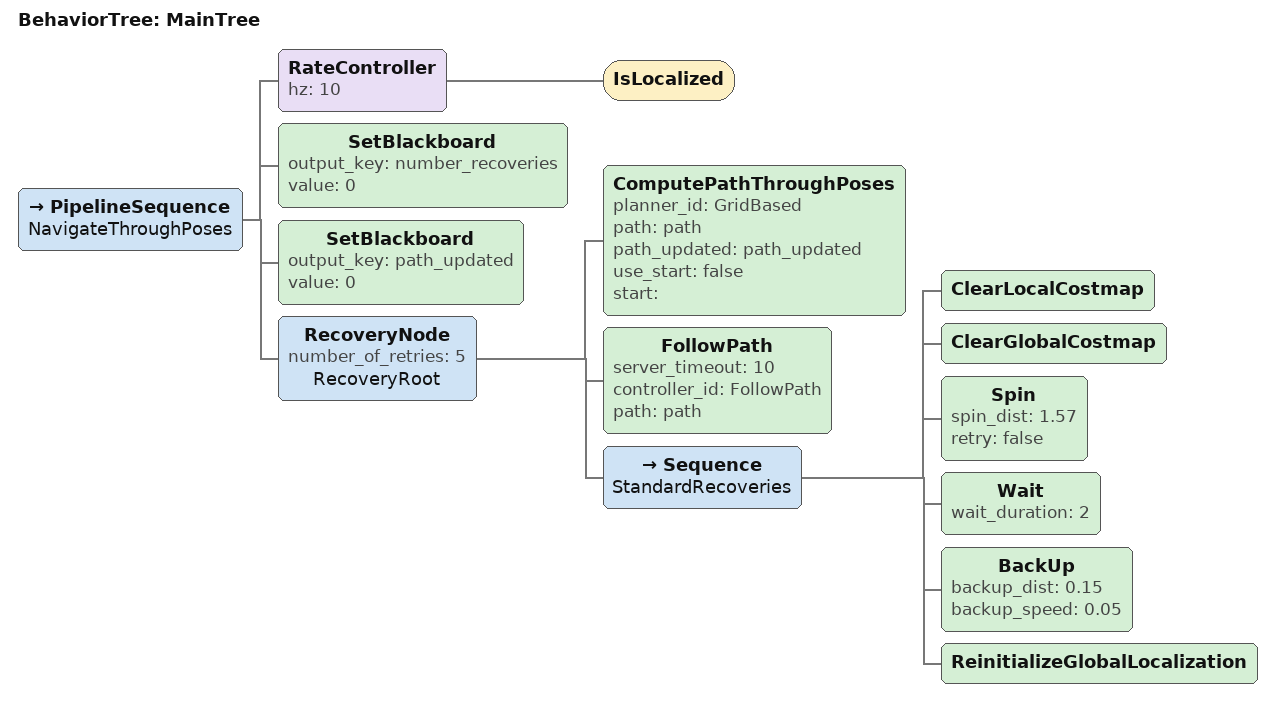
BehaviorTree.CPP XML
<?xml version="1.0" encoding="UTF-8"?>
<root main_tree_to_execute="MainTree">
  <include path="$(find-pkg-share nav2_behavior_tree)/behavior_trees/common.xml"/>
  <include path="$(find-pkg-share nav2_behavior_tree)/behavior_trees/navigate_to_pose_w_replanning_and_recovery.xml"/>

  <BehaviorTree ID="MainTree">
    <PipelineSequence name="NavigateThroughPoses">
      <!-- Ensure we’re localized -->
      <RateController hz="10">
        <IsLocalized/>
      </RateController>

      <!-- Initialize goal checking and blackboard defaults -->
      <SetBlackboard output_key="number_recoveries" value="0"/>
      <SetBlackboard output_key="path_updated" value="0"/>

      <!-- Main navigation with retries and simple recovery -->
      <RecoveryNode number_of_retries="5" name="RecoveryRoot">

        <!-- ACTION: Plan a path through multiple poses -->
        <ComputePathThroughPoses
            planner_id="GridBased"
            path="path"
            path_updated="path_updated"
            use_start="false"
            start=""/>
        <!-- ACTION: Follow the computed path -->
        <FollowPath
            server_timeout="10"
            controller_id="FollowPath"
            path="path"/>

        <!-- RECOVERY subtree -->
        <Sequence name="StandardRecoveries">
          <!-- Clear local costmap, then replan -->
          <ClearLocalCostmap/>
          <ClearGlobalCostmap/>

          <!-- Spin in place to free from obstacles -->
          <Spin spin_dist="1.57" retry="false"/>

          <!-- Wait a bit and try again -->
          <Wait wait_duration="2"/>

          <!-- Back up slightly to get unstuck -->
          <BackUp backup_dist="0.15" backup_speed="0.05"/>

          <!-- Reinitialize global localization if needed -->
          <ReinitializeGlobalLocalization/>
        </Sequence>
      </RecoveryNode>
    </PipelineSequence>
  </BehaviorTree>
</root>
